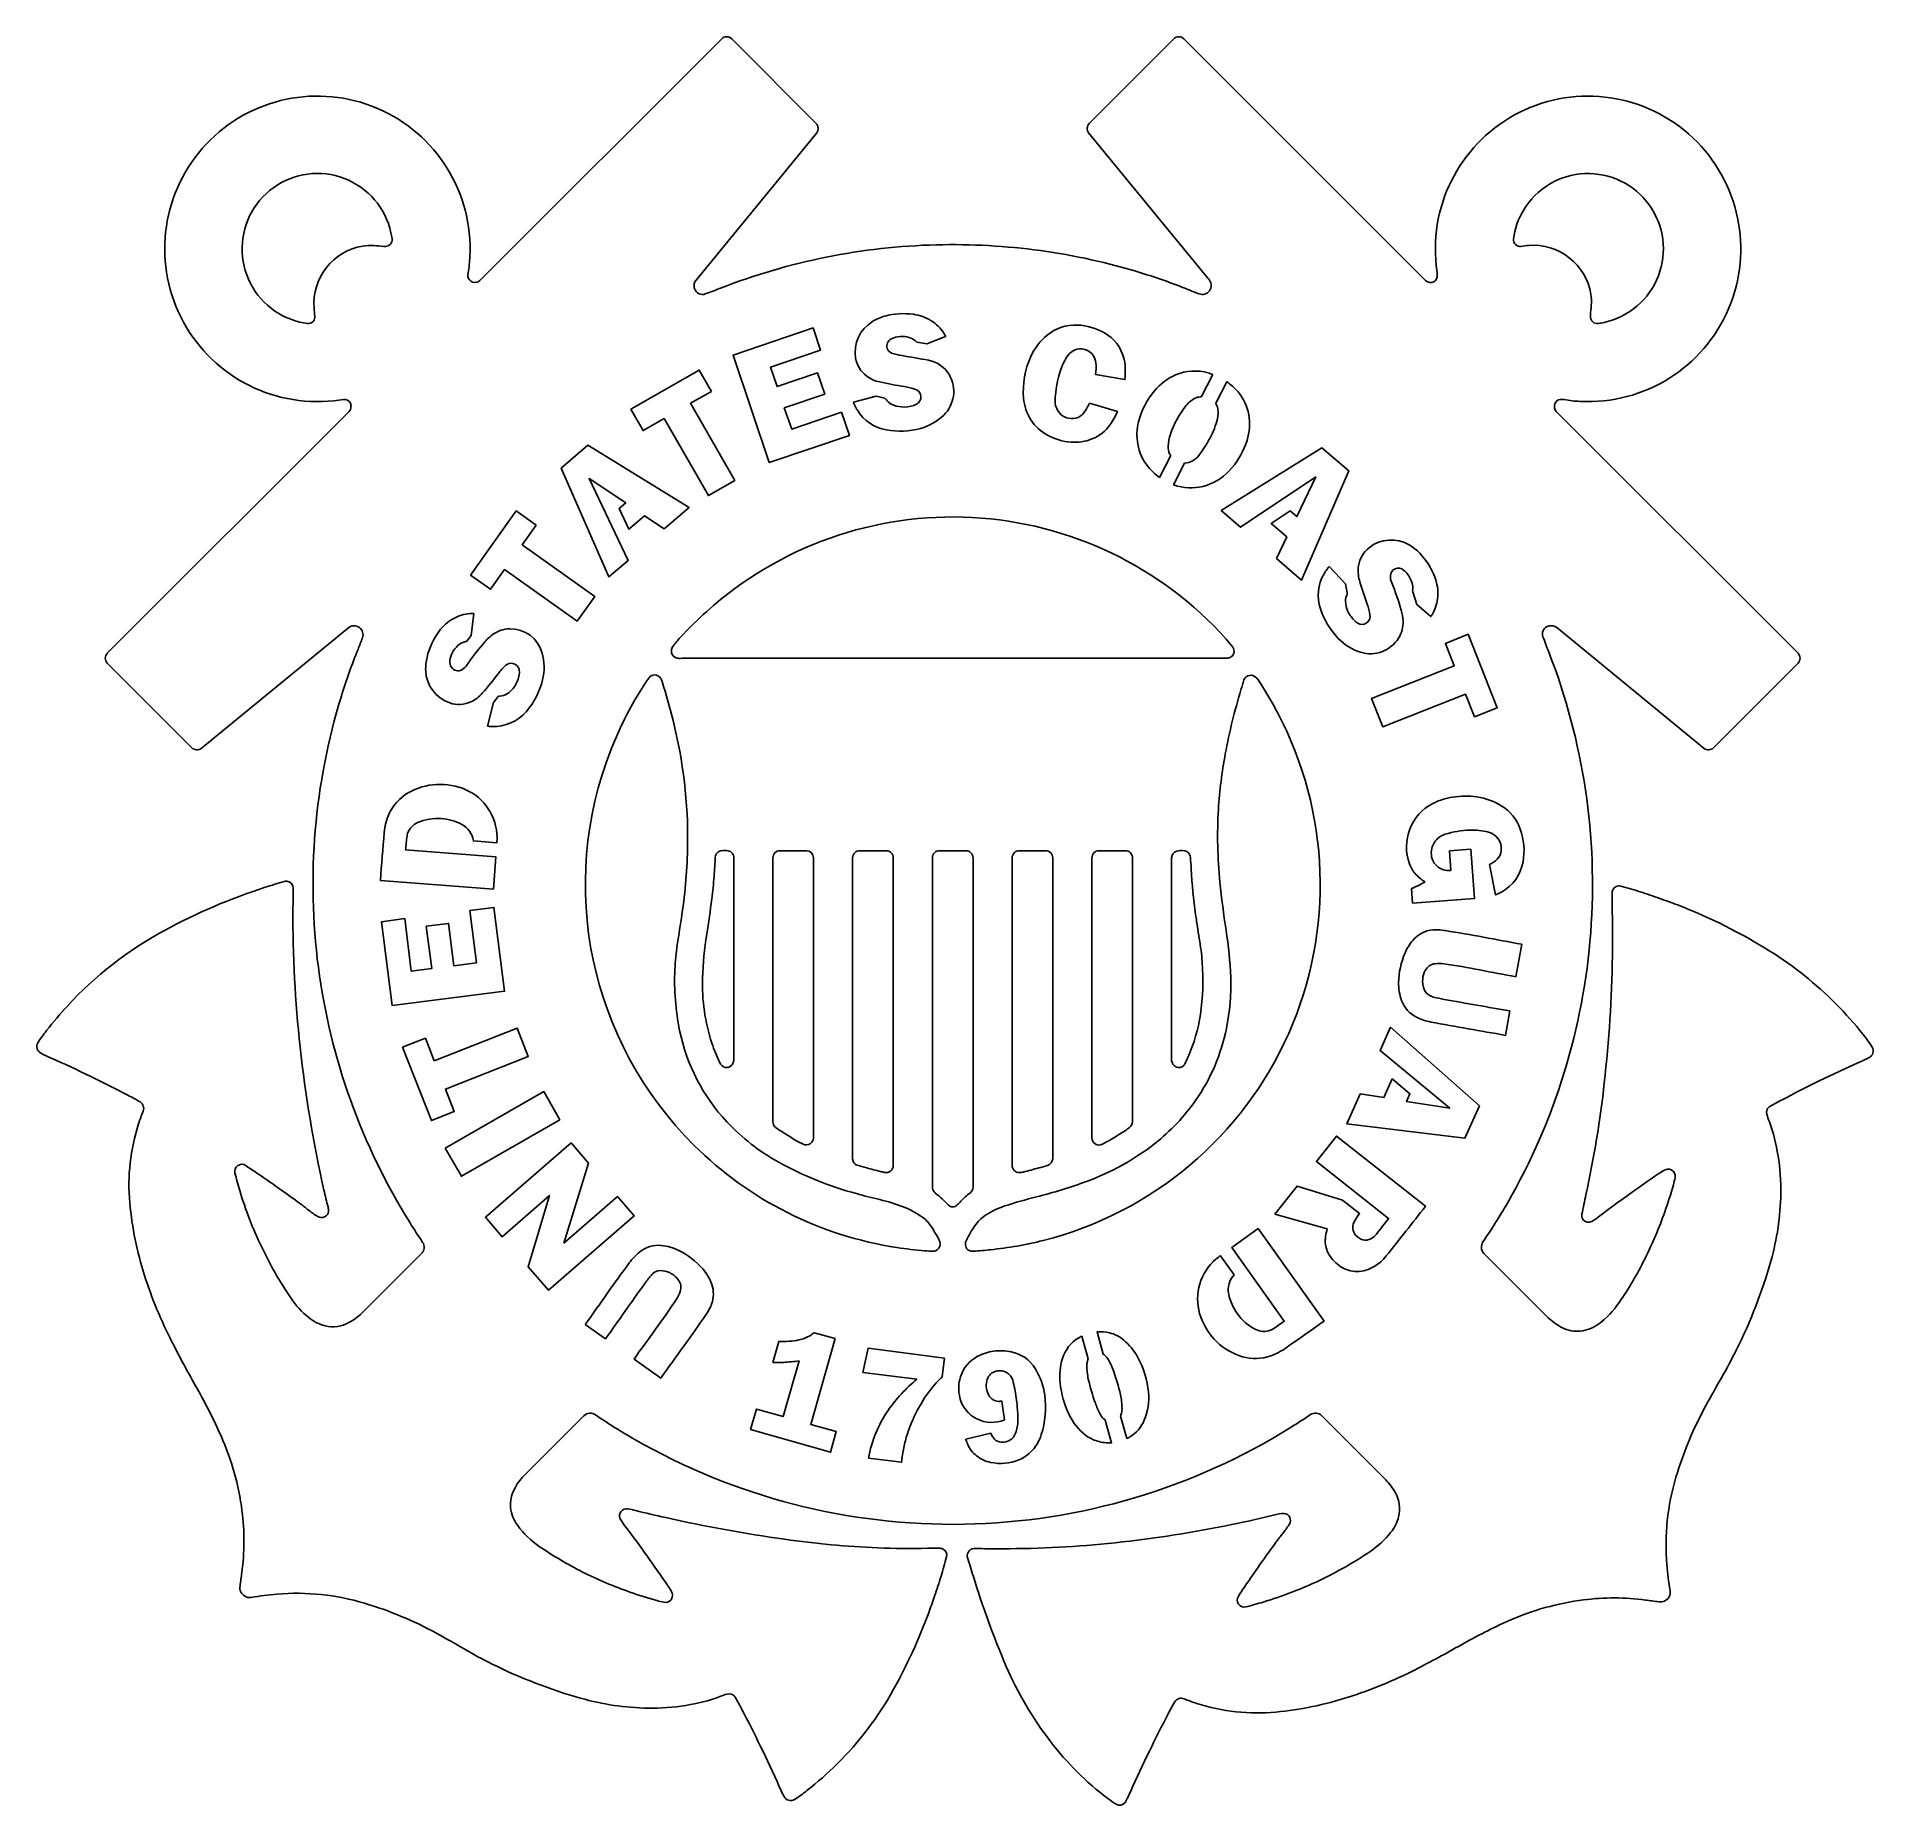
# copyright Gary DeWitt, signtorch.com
# Model space of a CAD drawing. Extents: x 6 to 18, y 6.3 to 17.9.
import ezdxf

# ---------------------------------------------------------------- set-up
doc = ezdxf.new("R2010")
doc.units = 0
doc.layers.add('SignTorch', color=7, linetype='CONTINUOUS')

msp = doc.modelspace()

# ---------------------------------------------------------------- linework, layer by layer
at = {"layer": 'SignTorch'}
for points in [[(11.879, 16.525, 0.043223), (11.159, 16.444, 0.043508), (10.468, 16.242, -0.002092), (10.368, 16.204, -0.201796), (10.329, 16.205, -0.231796), (10.297, 16.244, -0.221499), (10.308, 16.294), (11.097, 17.257, 0.174063), (11.106, 17.288, 0.174056), (11.094, 17.318), (10.541, 17.871, 0.185835), (10.508, 17.884, 0.185802), (10.476, 17.871), (8.896, 16.291, -0.261507), (8.848, 16.282, -0.284759), (8.818, 16.317, -0.083008), (8.819, 16.343, 0.033586), (8.831, 16.448, 0.697615), (7.109, 17.183, 0.697479), (7.944, 15.507, 0.005914), (8.005, 15.514, -0.316803), (8.05, 15.491, -0.159076), (8.054, 15.465, -0.139275), (8.042, 15.437), (6.462, 13.857, 0.185811), (6.449, 13.825, 0.185833), (6.462, 13.792), (7.015, 13.239, 0.174026), (7.045, 13.227, 0.174075), (7.076, 13.236), (8.039, 14.025, -0.332912), (8.109, 14.025, -0.331231), (8.129, 13.958, -0.009295), (8.1, 13.883, 0.021883), (7.991, 13.578, 0.107442), (7.841, 11.807, 0.107665), (8.44, 10.137, 0.008745), (8.522, 10.01, -0.17391), (8.532, 9.973, -0.0873), (8.527, 9.955, -0.07485), (8.515, 9.937), (8.125, 9.548, -0.065494), (8.041, 9.486, -0.18614), (7.885, 9.465, -0.111457), (7.78, 9.517, -0.07322), (7.661, 9.647, -0.038471), (7.469, 9.982, -0.037783), (7.327, 10.348, -0.013307), (7.296, 10.464, -0.307577), (7.314, 10.511, -0.311962), (7.366, 10.512, -0.002147), (7.484, 10.432, -0.003848), (7.601, 10.35, -0.003834), (7.718, 10.266, -0.011776), (7.775, 10.222, 0.027667), (7.834, 10.18, 0.252765), (7.882, 10.176, 0.276391), (7.907, 10.213, 0.083517), (7.904, 10.241, -0.010828), (7.877, 10.351, -0.027504), (7.722, 11.285, -0.028963), (7.675, 12.184, -0.001645), (7.677, 12.323, 0.297947), (7.65, 12.365, 0.181392), (7.618, 12.367, 0.004827), (7.494, 12.329, 0.046319), (6.832, 12.045, 0.082767), (6.201, 11.553, 0.018644), (6.065, 11.393, 0.025101), (6.008, 11.314, 0.212627), (6.003, 11.276, 0.209644), (6.027, 11.246, 0.01522), (6.092, 11.215, -0.010907), (6.354, 11.093, -0.005027), (6.597, 10.971, -0.015251), (6.676, 10.927, -0.375083), (6.696, 10.866, 0.023264), (6.666, 10.784, 0.101057), (6.609, 10.267, 0.054301), (6.705, 9.794, 0.040543), (6.886, 9.357, 0.011334), (7.049, 9.055, -0.024273), (7.205, 8.746, -0.073554), (7.342, 8.257, -0.032326), (7.355, 8.054, -0.032591), (7.341, 7.853, -0.003241), (7.329, 7.766, 0.300922), (7.36, 7.699, 0.181999), (7.402, 7.691, -0.02294), (7.571, 7.713, -0.092695), (8.143, 7.653, -0.053269), (8.612, 7.457, -0.005758), (8.793, 7.355, 0.015663), (8.976, 7.256, 0.046616), (9.554, 7.033, 0.065026), (9.995, 6.968, 0.043709), (10.242, 6.986, 0.047281), (10.464, 7.043, -0.010803), (10.513, 7.06, -0.307441), (10.559, 7.046, -0.023117), (10.561, 7.043, -0.012754), (10.564, 7.039, -0.015264), (10.608, 6.96, -0.005028), (10.73, 6.717, -0.0109), (10.852, 6.455, 0.015193), (10.883, 6.39, 0.209656), (10.913, 6.366, 0.212708), (10.952, 6.371, 0.025325), (11.033, 6.43, 0.02713), (11.229, 6.603, 0.071139), (11.597, 7.087, 0.039059), (11.828, 7.591, 0.00645), (11.867, 7.7, 0.005507), (11.909, 7.829, 0.012306), (11.945, 7.957, 0.359315), (11.922, 8.007, 0.060598), (11.914, 8.01, 0.041601), (11.901, 8.012, 0.015079), (11.82, 8.012, -0.016263), (11.496, 8.015, -0.02471), (10.887, 8.071, -0.019106), (10.11, 8.212, -0.007671), (9.913, 8.259, 0.023281), (9.864, 8.269, 0.252832), (9.819, 8.253, 0.276434), (9.81, 8.209, 0.038514), (9.812, 8.205, 0.017774), (9.817, 8.197, 0.022108), (9.85, 8.15, -0.010088), (9.987, 7.964, -0.003842), (10.126, 7.765, -0.021261), (10.149, 7.728, -0.200319), (10.153, 7.692, -0.388476), (10.099, 7.659, -0.023335), (10.052, 7.67, -0.014581), (9.875, 7.726, -0.032234), (9.567, 7.857, -0.032846), (9.284, 8.024, -0.085151), (9.143, 8.16, -0.133612), (9.097, 8.278, -0.143627), (9.119, 8.395, -0.07323), (9.185, 8.488), (9.575, 8.878, -0.349055), (9.652, 8.883, 0.019701), (9.904, 8.725, 0.135946), (12.061, 8.169, 0.135946), (14.196, 8.803, 0.008738), (14.323, 8.885, -0.173911), (14.361, 8.895, -0.087285), (14.378, 8.89, -0.074847), (14.396, 8.878), (14.815, 8.458, -0.065495), (14.877, 8.374, -0.18614), (14.898, 8.218, -0.111455), (14.846, 8.114, -0.073222), (14.716, 7.994, -0.038471), (14.381, 7.802, -0.037781), (14.014, 7.661, -0.013311), (13.899, 7.629, -0.307608), (13.852, 7.647, -0.311922), (13.851, 7.7, -0.002151), (13.931, 7.817, -0.003849), (14.013, 7.935, -0.003835), (14.097, 8.051, -0.011767), (14.141, 8.109, 0.027637), (14.183, 8.167, 0.252816), (14.187, 8.215, 0.276336), (14.15, 8.24, 0.038495), (14.146, 8.24, 0.017421), (14.136, 8.239, 0.022866), (14.062, 8.224, -0.011618), (13.77, 8.159, -0.02475), (12.998, 8.043, -0.02633), (12.265, 8.009, -0.001426), (12.126, 8.01, 0.297773), (12.085, 7.984, 0.18112), (12.082, 7.951, 0.00158), (12.12, 7.828, 0.026471), (12.333, 7.245, 0.062885), (12.623, 6.751, 0.033731), (12.799, 6.551, 0.033964), (12.998, 6.378, 0.015995), (13.052, 6.341, 0.399011), (13.112, 6.352, 0.027823), (13.113, 6.354, 0.011828), (13.117, 6.361, 0.015195), (13.148, 6.426, -0.010901), (13.27, 6.687, -0.005028), (13.392, 6.931, -0.015274), (13.436, 7.009, -0.375075), (13.497, 7.029, 0.023285), (13.579, 6.999, 0.101054), (14.096, 6.942, 0.054299), (14.568, 7.039, 0.040543), (15.006, 7.219, 0.011336), (15.308, 7.382, -0.024273), (15.617, 7.538, -0.073555), (16.106, 7.675, -0.032325), (16.309, 7.688, -0.03259), (16.51, 7.674, -0.00325), (16.597, 7.662, 0.300951), (16.664, 7.693, 0.181973), (16.672, 7.736, -0.022935), (16.65, 7.905, -0.092691), (16.71, 8.476, -0.053267), (16.906, 8.945, -0.005766), (17.008, 9.126, 0.015664), (17.106, 9.31, 0.046617), (17.33, 9.888, 0.065028), (17.395, 10.328, 0.043711), (17.377, 10.576, 0.047282), (17.32, 10.798, -0.010827), (17.303, 10.847, -0.307444), (17.317, 10.893, -0.023124), (17.32, 10.894, -0.012741), (17.324, 10.897, -0.015249), (17.403, 10.941, -0.005025), (17.646, 11.064, -0.010905), (17.908, 11.186, 0.015227), (17.973, 11.217, 0.209633), (17.997, 11.247, 0.212773), (17.992, 11.285, 0.025841), (17.933, 11.367, 0.026603), (17.755, 11.567, 0.058522), (17.324, 11.912, 0.047784), (16.72, 12.214, 0.007397), (16.604, 12.256, 0.006805), (16.477, 12.299, 0.01289), (16.349, 12.337, 0.360452), (16.298, 12.313, 0.060645), (16.295, 12.305, 0.042137), (16.294, 12.292, 0.015852), (16.293, 12.21, -0.011369), (16.295, 11.881, -0.023313), (16.242, 11.052, -0.02615), (16.122, 10.321, 0.002073), (16.095, 10.193, 0.309065), (16.114, 10.148, 0.154438), (16.138, 10.142, 0.134292), (16.166, 10.15, 0.02214), (16.213, 10.183, -0.01009), (16.399, 10.32, -0.003841), (16.597, 10.459, -0.021265), (16.635, 10.482, -0.2452), (16.678, 10.484, -0.340054), (16.704, 10.433, -0.023325), (16.693, 10.386, -0.014581), (16.637, 10.209, -0.032234), (16.506, 9.9, -0.032848), (16.339, 9.617, -0.08515), (16.203, 9.476, -0.133612), (16.085, 9.431, -0.143625), (15.968, 9.452, -0.07323), (15.875, 9.518), (15.455, 9.937, -0.349074), (15.45, 10.015, 0.019704), (15.609, 10.267, 0.112279), (16.153, 12.034, 0.112185), (15.879, 13.865, -0.002093), (15.841, 13.965, -0.201816), (15.842, 14.005, -0.231787), (15.881, 14.036, -0.2215), (15.931, 14.025), (16.894, 13.236, 0.17408), (16.925, 13.227, 0.174024), (16.955, 13.239), (17.508, 13.792, 0.185832), (17.521, 13.825, 0.185819), (17.508, 13.857), (15.928, 15.437, -0.261555), (15.919, 15.486, -0.284769), (15.954, 15.515, -0.082978), (15.98, 15.514, 0.03359), (16.085, 15.502, 0.697605), (16.82, 17.224, 0.697489), (15.144, 16.389, 0.005928), (15.151, 16.328, -0.316838), (15.128, 16.283, -0.159072), (15.102, 16.279, -0.139236), (15.074, 16.291), (13.494, 17.871, 0.185805), (13.462, 17.884, 0.185839), (13.43, 17.871), (12.877, 17.318, 0.174039), (12.864, 17.288, 0.174064), (12.873, 17.257), (13.662, 16.294, -0.332911), (13.662, 16.225, -0.331235), (13.595, 16.204, -0.009301), (13.52, 16.234, 0.021885), (13.215, 16.342, 0.040677), (12.558, 16.487, 0.040266)], [(8.322, 16.554, -0.213291), (8.305, 16.524, -0.187769), (8.268, 16.514, 0.009849), (8.204, 16.52, 0.05869), (8.13, 16.517, 0.187664), (7.893, 16.376, 0.187368), (7.813, 16.111, 0.01756), (7.818, 16.06, -0.229192), (7.807, 16.025, -0.240035), (7.769, 16.012, -0.102999), (7.583, 16.076, -0.539732), (7.547, 16.898, -0.540288), (8.315, 16.604, -0.018363), (8.322, 16.566, -0.059715)], [(16.191, 16.011, -0.213263), (16.161, 16.028, -0.187793), (16.151, 16.066, 0.009869), (16.157, 16.129, 0.058691), (16.154, 16.203, 0.187662), (16.013, 16.44, 0.187378), (15.748, 16.521, 0.017527), (15.697, 16.515, -0.229171), (15.662, 16.526, -0.240044), (15.649, 16.564, -0.102992), (15.713, 16.75, -0.539727), (16.535, 16.786, -0.540289), (16.241, 16.018, -0.018368), (16.203, 16.011, -0.059731)], [(11.336, 15.497), (11.485, 15.536), (11.541, 15.523, -0.099788), (11.55, 15.515, 0.114961), (11.584, 15.485, 0.110546), (11.651, 15.466, 0.094305), (11.731, 15.476, 0.110314), (11.762, 15.494, 0.288791), (11.775, 15.548, 0.235004), (11.742, 15.581, 0.046863), (11.67, 15.599, -0.017101), (11.509, 15.629, -0.105728), (11.423, 15.668, -0.19247), (11.351, 15.784, -0.310396), (11.461, 16.024, -0.069193), (11.542, 16.059, -0.100291), (11.729, 16.071, -0.10547), (11.845, 16.029, -0.112235), (11.927, 15.948, -0.014461), (11.933, 15.937, 0.00482), (11.939, 15.927), (11.817, 15.879), (11.751, 15.89, -0.075586), (11.741, 15.897, 0.113237), (11.701, 15.92, 0.193225), (11.583, 15.91, 0.368793), (11.557, 15.848, 0.237377), (11.586, 15.818, 0.044713), (11.653, 15.801, -0.009475), (11.827, 15.771, -0.217933), (11.963, 15.675, -0.343411), (11.926, 15.412, -0.128326), (11.775, 15.326, -0.108208), (11.552, 15.316, -0.217196), (11.362, 15.445, -0.021505), (11.353, 15.462, -0.010028)], [(12.878, 15.491), (13.061, 15.437, -0.054391), (13.014, 15.351, -0.146704), (12.895, 15.257, -0.115978), (12.756, 15.236, -0.104085), (12.605, 15.281, -0.252324), (12.448, 15.523, -0.127885), (12.495, 15.795, -0.114088), (12.602, 15.935, -0.187196), (12.8, 16.001, -0.117187), (12.976, 15.95, -0.202971), (13.103, 15.784, -0.050999), (13.112, 15.727, -0.036122), (13.11, 15.645), (12.918, 15.678, 0.060499), (12.92, 15.755, 0.260965), (12.865, 15.835, 0.367782), (12.739, 15.804, 0.075024), (12.691, 15.71, 0.072692), (12.654, 15.507, 0.185226), (12.682, 15.428, 0.140054), (12.729, 15.396, 0.134438), (12.789, 15.393, 0.176282), (12.841, 15.427, 0.064233)], [(13.684, 15.679), (13.61, 15.535, -0.138001), (13.601, 15.532, 0.101381), (13.568, 15.523, 0.102496), (13.511, 15.476, 0.091817), (13.408, 15.289, 0.068492), (13.393, 15.209, 0.115089), (13.402, 15.16, 0.086629), (13.406, 15.155, -0.191465), (13.409, 15.148), (13.335, 15.006, -0.059173), (13.263, 15.074, -0.132016), (13.194, 15.224, -0.104352), (13.199, 15.369, -0.114493), (13.303, 15.572, -0.115955), (13.441, 15.675, -0.175113), (13.655, 15.688, -0.014728), (13.67, 15.683, 0.004909)], [(13.427, 14.958), (13.5, 15.099, 0.211614), (13.592, 15.149, 0.04866), (13.675, 15.281, 0.062206), (13.718, 15.405, 0.132368), (13.714, 15.467, 0.033763), (13.711, 15.475, 0.017504), (13.703, 15.49), (13.776, 15.631, -0.059105), (13.849, 15.564, -0.13333), (13.919, 15.415, -0.120607), (13.908, 15.248, -0.097808), (13.809, 15.068, -0.138783), (13.642, 14.954, -0.150722), (13.455, 14.949, -0.015422), (13.441, 14.954, 0.00514)], [(10.179, 13.827, -0.256034), (10.149, 13.857, -0.236711), (10.157, 13.902, -0.02714), (10.205, 13.96, -0.021428), (10.378, 14.13, -0.199397), (12.112, 14.744, -0.199228), (13.772, 13.95, -0.021651), (13.815, 13.897, -0.436556), (13.803, 13.833, -0.141379), (13.78, 13.826, -0.001767), (13.715, 13.826), (10.255, 13.826, 0.012624), (10.205, 13.824, -0.08302)], [(14.445, 14.425), (14.551, 14.31), (14.563, 14.253, -0.089226), (14.561, 14.242, 0.111227), (14.551, 14.198, 0.108671), (14.567, 14.131, 0.093424), (14.614, 14.067, 0.10979), (14.644, 14.048, 0.289034), (14.697, 14.062, 0.234991), (14.711, 14.107, 0.04687), (14.693, 14.179, -0.01709), (14.642, 14.335, -0.105727), (14.636, 14.429, -0.19247), (14.705, 14.547, -0.310403), (14.968, 14.565, -0.069186), (15.037, 14.51, -0.100317), (15.136, 14.35, -0.105448), (15.154, 14.229, -0.112228), (15.122, 14.118, -0.014466), (15.115, 14.108, 0.004822), (15.109, 14.097), (15.017, 14.176), (14.99, 14.259, -0.047574), (14.99, 14.275, 0.123533), (14.979, 14.337, 0.11005), (14.931, 14.401, 0.632993), (14.844, 14.363, 0.106154), (14.853, 14.317, -0.030458), (14.915, 14.139, -0.056798), (14.927, 14.067, -0.151569), (14.898, 13.957, -0.343423), (14.649, 13.864, -0.128326), (14.502, 13.957, -0.108207), (14.387, 14.148, -0.217195), (14.411, 14.377, -0.021504), (14.421, 14.393, -0.010028)], [(8.945, 13.382), (8.984, 13.536), (9.016, 13.574, -0.110381), (9.027, 13.577, 0.120726), (9.073, 13.592, 0.114593), (9.123, 13.641, 0.096555), (9.153, 13.718, 0.110424), (9.152, 13.754, 0.288903), (9.111, 13.791, 0.234804), (9.066, 13.779, 0.046924), (9.016, 13.724, -0.017094), (8.912, 13.597, -0.105731), (8.837, 13.54, -0.19247), (8.7, 13.533, -0.310402), (8.542, 13.744, -0.069162), (8.551, 13.832, -0.10051), (8.63, 14.002, -0.105198), (8.722, 14.083, -0.112164), (8.833, 14.116, -0.014512), (8.845, 14.117, 0.004837), (8.857, 14.117), (8.839, 13.974), (8.81, 13.937, -0.090077), (8.798, 13.932, 0.126659), (8.753, 13.908, 0.088794), (8.717, 13.862, 0.091187), (8.7, 13.809, 0.177961), (8.71, 13.766, 0.404958), (8.779, 13.75, 0.106358), (8.813, 13.783, -0.030518), (8.928, 13.931, -0.056782), (8.982, 13.981, -0.151593), (9.09, 14.017, -0.343392), (9.303, 13.859, -0.128328), (9.306, 13.684, -0.117952), (9.2, 13.477, -0.229356), (8.974, 13.379, -0.015447), (8.96, 13.38, 0.005149)], [(11.902, 10.01, -0.24045), (11.894, 9.971, -0.223897), (11.855, 9.952, -0.021553), (11.801, 9.955, -0.015879), (11.621, 9.976, -0.158712), (10.296, 10.643, -0.300516), (9.754, 13.232, -0.022957), (9.844, 13.432, -0.022879), (9.952, 13.623, -0.00632), (9.999, 13.695, -0.539247), (10.076, 13.695, -0.069377), (10.087, 13.672, -0.013566), (10.158, 13.419, -0.06522), (10.253, 12.604, -0.033429), (10.216, 12.152, -0.0006), (10.186, 11.954, 0.025892), (10.17, 11.793, 0.062243), (10.201, 11.394, 0.138914), (10.51, 10.797, 0.077782), (10.849, 10.533, 0.060921), (11.356, 10.328, 0.00922), (11.51, 10.289, -0.037419), (11.661, 10.242, -0.059076), (11.788, 10.174, -0.101182), (11.846, 10.112, -0.013227), (11.895, 10.029, -0.062508)], [(13.888, 13.683, -0.269786), (13.926, 13.713, -0.27223), (13.971, 13.695, -0.024251), (14.005, 13.646, -0.01776), (14.106, 13.471, -0.230312), (14.18, 11.375, -0.230292), (12.576, 10.022, -0.018224), (12.406, 9.986, -0.018191), (12.233, 9.962, -0.007296), (12.12, 9.952, -0.139689), (12.092, 9.957, -0.203733), (12.07, 9.984, -0.186289), (12.073, 10.021, -0.037642), (12.129, 10.117, -0.095088), (12.199, 10.187, -0.070194), (12.326, 10.248, -0.015685), (12.532, 10.307, 0.026478), (12.86, 10.408, 0.0782), (13.306, 10.656, 0.074189), (13.572, 10.937, 0.103123), (13.773, 11.407, 0.058315), (13.801, 11.74, 0.031001), (13.771, 12.049, -0.014246), (13.731, 12.362, -0.040317), (13.721, 12.839, -0.031528), (13.766, 13.201, -0.026853), (13.868, 13.618, 0.006011), (13.878, 13.651, -0.024612)], [(8.984, 12.317), (8.246, 12.373, -0.002579), (8.271, 12.687, -0.083608), (8.302, 12.807, -0.158543), (8.427, 12.945, -0.238296), (8.805, 12.966, -0.14467), (8.951, 12.842, -0.142247), (9.008, 12.656, -0.015805), (9.008, 12.638, 0.005268), (9.007, 12.62), (8.854, 12.632, 0.239811), (8.778, 12.74, 0.10319), (8.644, 12.778, 0.123996), (8.489, 12.751, 0.207519), (8.424, 12.68, 0.054206), (8.42, 12.664, 0.010038), (8.411, 12.573), (9, 12.528)], [(15.393, 12.256), (14.989, 12.226), (14.982, 12.32, 0.015883), (15.032, 12.343, 0.020961), (15.069, 12.364, -0.07272), (15.004, 12.421, -0.087886), (14.969, 12.483, -0.18097), (14.971, 12.709, -0.182065), (15.121, 12.876, -0.08308), (15.251, 12.918, -0.071814), (15.41, 12.919, -0.103059), (15.569, 12.862, -0.172483), (15.693, 12.709, -0.129366), (15.711, 12.495, -0.225404), (15.57, 12.297, -0.024075), (15.551, 12.288, 0.008024), (15.532, 12.279), (15.492, 12.478, 0.086151), (15.542, 12.513, 0.175306), (15.569, 12.57, 0.370072), (15.485, 12.689, 0.067969), (15.364, 12.702, 0.069056), (15.201, 12.675, 0.447165), (15.122, 12.503, 0.178069), (15.172, 12.451, 0.118953), (15.228, 12.439, 0.015854), (15.234, 12.439, -0.005284), (15.239, 12.439), (15.23, 12.566), (15.369, 12.577)], [(10.518, 12.567, -0.172986), (10.544, 12.552, -0.159749), (10.555, 12.522), (10.555, 11.197, -0.278799), (10.524, 11.155, -0.303447), (10.477, 11.164, -0.091906), (10.462, 11.186, -0.025817), (10.412, 11.311, -0.089575), (10.351, 11.736, -0.030874), (10.378, 12.022, 0.008286), (10.411, 12.253, 0.013119), (10.426, 12.401, 0.005995), (10.434, 12.526, -0.190973), (10.447, 12.555, -0.151265), (10.472, 12.568, -0.092335)], [(10.821, 10.767, -0.092015), (10.814, 10.78, -0.073924), (10.81, 10.797), (10.81, 12.522, -0.185822), (10.824, 12.554, -0.185825), (10.856, 12.568), (11.03, 12.568, -0.384938), (11.076, 12.522), (11.076, 10.692, -0.245402), (11.053, 10.654, -0.247611), (11.009, 10.651, -0.02603), (10.961, 10.676, -0.013471), (10.872, 10.731, -0.010487), (10.828, 10.761, -0.057092)], [(11.351, 10.518, -0.123124), (11.338, 10.533, -0.100182), (11.331, 10.556), (11.331, 12.522, -0.185821), (11.345, 12.554, -0.18582), (11.377, 12.568), (11.551, 12.568, -0.185831), (11.583, 12.554, -0.185817), (11.597, 12.522), (11.597, 10.512, -0.216912), (11.579, 10.476, -0.215886), (11.54, 10.467, -0.01323), (11.513, 10.473, -0.00386), (11.423, 10.496, -0.01161), (11.36, 10.514, -0.074956)], [(11.863, 10.34, -0.09147), (11.856, 10.352, -0.073504), (11.852, 10.37), (11.852, 12.522, -0.185823), (11.866, 12.554, -0.185823), (11.898, 12.568), (12.072, 12.568, -0.185814), (12.104, 12.554, -0.185831), (12.118, 12.522), (12.118, 10.37, -0.224511), (12.098, 10.332, 0.04817), (12.039, 10.28, -0.006846), (12.015, 10.254, -0.201753), (11.985, 10.242, -0.198984), (11.958, 10.253, 0.022515), (11.871, 10.332, -0.010384), (11.865, 10.338, -0.029773)], [(12.42, 10.466, -0.20355), (12.388, 10.478, -0.186541), (12.373, 10.512), (12.373, 12.522, -0.185817), (12.387, 12.554, -0.185834), (12.419, 12.568), (12.593, 12.568, -0.185818), (12.625, 12.554, -0.185823), (12.639, 12.522), (12.639, 10.556, -0.304457), (12.604, 10.512, -0.013241), (12.547, 10.496, -0.000301), (12.446, 10.469, -0.057851)], [(12.95, 10.647, -0.229897), (12.913, 10.655, -0.210854), (12.894, 10.692), (12.894, 12.522, -0.185821), (12.908, 12.554, -0.185822), (12.94, 12.568), (13.114, 12.568, -0.185808), (13.146, 12.554, -0.185836), (13.16, 12.522), (13.16, 10.797, -0.229726), (13.138, 10.758, -0.016291), (13.054, 10.703, -0.012727), (12.968, 10.654, -0.067425)], [(13.494, 11.164, -0.303421), (13.446, 11.155, -0.278788), (13.415, 11.197), (13.415, 12.522, -0.305664), (13.446, 12.564, -0.133212), (13.501, 12.567, -0.16919), (13.525, 12.553, -0.153696), (13.538, 12.524, -0.011365), (13.543, 12.449, 0.023208), (13.572, 12.15, 0.007162), (13.596, 11.995, -0.023436), (13.615, 11.839, -0.056155), (13.603, 11.498, -0.066268), (13.523, 11.221, -0.017275), (13.501, 11.174, -0.077899)], [(15.596, 11.362, 0.001958), (15.352, 11.405, -0.005875), (15.109, 11.449, -0.066345), (15.016, 11.48, -0.192506), (14.918, 11.589, -0.093744), (14.898, 11.707, -0.096908), (14.94, 11.9, -0.072631), (14.991, 11.982, -0.199224), (15.123, 12.051, -0.03614), (15.156, 12.051, -0.025273), (15.203, 12.046, -0.006651), (15.453, 12.003, 0.002217), (15.702, 11.957), (15.664, 11.745, -0.003019), (15.429, 11.789, 0.009058), (15.193, 11.83, 0.070447), (15.136, 11.83, 0.244372), (15.072, 11.786, 0.198872), (15.062, 11.669, 0.212653), (15.106, 11.619, 0.048241), (15.125, 11.612, 0.013816), (15.195, 11.597, 0.002242), (15.41, 11.559, -0.000747), (15.624, 11.521)], [(14.09, 10.193), (14.235, 10.377), (14.532, 10.286), (14.643, 10.198, 0.053105), (14.606, 10.14, 0.29464), (14.616, 10.058, 0.160876), (14.665, 10.027, 0.182345), (14.716, 10.033, 0.105474), (14.753, 10.064, 0.000799), (14.833, 10.166), (14.361, 10.538), (14.492, 10.704), (15.074, 10.246, -0.001765), (14.817, 9.921, -0.087049), (14.739, 9.852, -0.136731), (14.626, 9.82, -0.146246), (14.521, 9.851, -0.11397), (14.443, 9.931, -0.139428), (14.419, 10.02, -0.034187), (14.421, 10.048, -0.019558), (14.431, 10.098)], [(13.981, 10.1), (14.411, 9.496, -0.002712), (14.154, 9.315, -0.08356), (14.041, 9.262, -0.158373), (13.855, 9.27, -0.2384), (13.598, 9.546, -0.14464), (13.599, 9.738, -0.14227), (13.705, 9.901, -0.015802), (13.719, 9.912, 0.005267), (13.734, 9.923), (13.823, 9.798, 0.240034), (13.788, 9.671, 0.103136), (13.845, 9.543, 0.124035), (13.965, 9.441, 0.20743), (14.061, 9.436, 0.054276), (14.076, 9.444, 0.010052), (14.151, 9.495), (13.809, 9.977)], [(9.585, 9.474, 0.001953), (9.728, 9.676, -0.005859), (9.872, 9.876, -0.06636), (9.94, 9.947, -0.192448), (10.081, 9.99, -0.093801), (10.195, 9.957, -0.096889), (10.352, 9.837, -0.095331), (10.411, 9.735, -0.176103), (10.41, 9.607, -0.036175), (10.397, 9.577, -0.025098), (10.372, 9.536, -0.006564), (10.226, 9.329, 0.002188), (10.078, 9.123), (9.903, 9.248, -0.003018), (10.043, 9.442, 0.009053), (10.18, 9.638, 0.070452), (10.205, 9.689, 0.244384), (10.192, 9.766, 0.198859), (10.092, 9.825, 0.21253), (10.027, 9.807, 0.048346), (10.013, 9.792, 0.013827), (9.969, 9.735, 0.002243), (9.843, 9.558, -0.000748), (9.717, 9.38)], [(11.217, 9.381), (11.058, 8.821), (11.224, 8.774), (11.186, 8.639), (10.665, 8.787), (10.703, 8.921), (10.878, 8.872), (10.981, 9.236, -0.018123), (10.881, 9.226, -0.02576), (10.81, 9.225), (10.849, 9.362, 0.054617), (10.98, 9.373, 0.089895), (11.055, 9.402, 0.067857), (11.071, 9.414, -0.163846), (11.08, 9.419)], [(12.828, 9.397), (12.869, 9.25, -0.083353), (12.866, 9.235, 0.078734), (12.862, 9.208, 0.057362), (12.871, 9.117, 0.032074), (12.917, 8.96, 0.031642), (12.948, 8.888, 0.071165), (12.968, 8.86, 0.068332), (12.975, 8.855, -0.118593), (12.981, 8.849), (13.023, 8.7, -0.085881), (12.93, 8.712, -0.093337), (12.853, 8.751, -0.114042), (12.746, 8.883, -0.088189), (12.687, 9.093, -0.099354), (12.702, 9.251, -0.185466), (12.808, 9.387, -0.016876), (12.818, 9.392, 0.005625)], [(13.123, 8.729), (13.082, 8.874, -0.077336), (13.084, 8.884, 0.089921), (13.091, 8.924, 0.056915), (13.081, 9.015, 0.031167), (13.033, 9.177, 0.041409), (13.003, 9.242, 0.080572), (12.979, 9.271, 0.062084), (12.974, 9.275, -0.125778), (12.969, 9.279), (12.928, 9.426, -0.074726), (13.01, 9.419, -0.1146), (13.101, 9.373, -0.095415), (13.194, 9.259, -0.100801), (13.264, 9.031, -0.12329), (13.236, 8.849, -0.158789), (13.142, 8.739, -0.016942), (13.132, 8.734, 0.005647)], [(11.932, 9.254), (11.917, 9.134, -0.102356), (11.908, 9.122, 0.039798), (11.868, 9.082, 0.050475), (11.767, 8.937, 0.046081), (11.689, 8.759, 0.029995), (11.665, 8.669, 0.028898), (11.651, 8.574), (11.435, 8.601, -0.106785), (11.563, 8.912, -0.068449), (11.75, 9.116), (11.398, 9.16), (11.432, 9.318)], [(12.07, 8.725), (12.234, 8.763, 0.094372), (12.258, 8.725, 0.183825), (12.302, 8.704, 0.33714), (12.396, 8.764, 0.087594), (12.411, 8.846, 0.027321), (12.407, 8.935, 0.020274), (12.39, 9.054, 0.024834), (12.377, 9.11, 0.195986), (12.337, 9.16, 0.233521), (12.257, 9.165, 0.240279), (12.207, 9.105, 0.191734), (12.222, 9.01, 0.250235), (12.286, 8.971, 0.040435), (12.296, 8.972, -0.013472), (12.306, 8.972), (12.324, 8.851, -0.216264), (12.143, 8.857, -0.221514), (12.032, 8.995, -0.137014), (12.036, 9.132, -0.198595), (12.148, 9.266, -0.088017), (12.252, 9.299, -0.082722), (12.368, 9.295, -0.209992), (12.524, 9.186, -0.104176), (12.586, 9.011, -0.107938), (12.564, 8.754, -0.12676), (12.493, 8.639, -0.095501), (12.417, 8.589, -0.149451), (12.233, 8.573, -0.113953), (12.14, 8.616, -0.125404), (12.083, 8.689, -0.022733), (12.077, 8.707, 0.007576)]]:
    msp.add_lwpolyline(points, format="xyb", close=True, dxfattribs=at)
for points in [[(11.259, 15.431), (11.31, 15.28), (10.787, 15.103), (10.55, 15.805), (11.073, 15.982), (11.122, 15.837), (10.795, 15.726), (10.838, 15.599), (11.102, 15.688), (11.149, 15.55), (10.885, 15.46), (10.933, 15.32)], [(10.409, 15.568), (10.272, 15.49), (10.561, 14.986), (10.389, 14.887), (10.099, 15.39), (9.962, 15.312), (9.882, 15.451), (10.329, 15.707)], [(10.101, 14.669), (9.971, 14.754), (9.87, 14.667), (9.806, 14.802), (9.849, 14.839), (9.61, 14.998), (9.865, 14.464), (9.739, 14.356), (9.428, 15.066), (9.602, 15.217), (10.263, 14.809)], [(14.101, 14.476), (14.167, 14.617), (14.066, 14.704), (14.19, 14.787), (14.234, 14.75), (14.357, 15.009), (13.865, 14.68), (13.739, 14.789), (14.397, 15.199), (14.572, 15.048), (14.263, 14.335)], [(9.264, 14.695), (9.173, 14.566), (9.646, 14.229), (9.531, 14.067), (9.057, 14.404), (8.966, 14.275), (8.835, 14.368), (9.134, 14.787)], [(15.393, 13.443), (15.335, 13.59), (14.794, 13.377), (14.721, 13.562), (15.262, 13.775), (15.204, 13.922), (15.353, 13.981), (15.542, 13.502)], [(8.83, 12.178), (8.988, 12.198), (9.057, 11.65), (8.322, 11.557), (8.253, 12.104), (8.405, 12.124), (8.448, 11.782), (8.582, 11.798), (8.546, 12.075), (8.692, 12.093), (8.727, 11.817), (8.874, 11.836)], [(8.54, 11.343), (8.598, 11.196), (9.139, 11.409), (9.212, 11.224), (8.671, 11.011), (8.729, 10.864), (8.58, 10.805), (8.391, 11.284)], [(14.648, 10.979), (14.802, 10.956), (14.857, 11.077), (14.972, 10.981), (14.949, 10.93), (15.232, 10.886), (14.777, 11.264), (14.845, 11.415), (15.426, 10.901), (15.331, 10.691), (14.56, 10.783)], [(8.67, 10.626), (9.313, 10.995), (9.418, 10.811), (8.776, 10.442)], [(9.444, 10.005), (9.795, 10.309), (9.904, 10.183), (9.344, 9.698), (9.211, 9.851), (9.35, 10.317), (9.042, 10.046), (8.932, 10.174), (9.492, 10.659), (9.605, 10.528)]]:
    msp.add_lwpolyline(points, close=True, dxfattribs=at)

doc.saveas('drawing.dxf')
